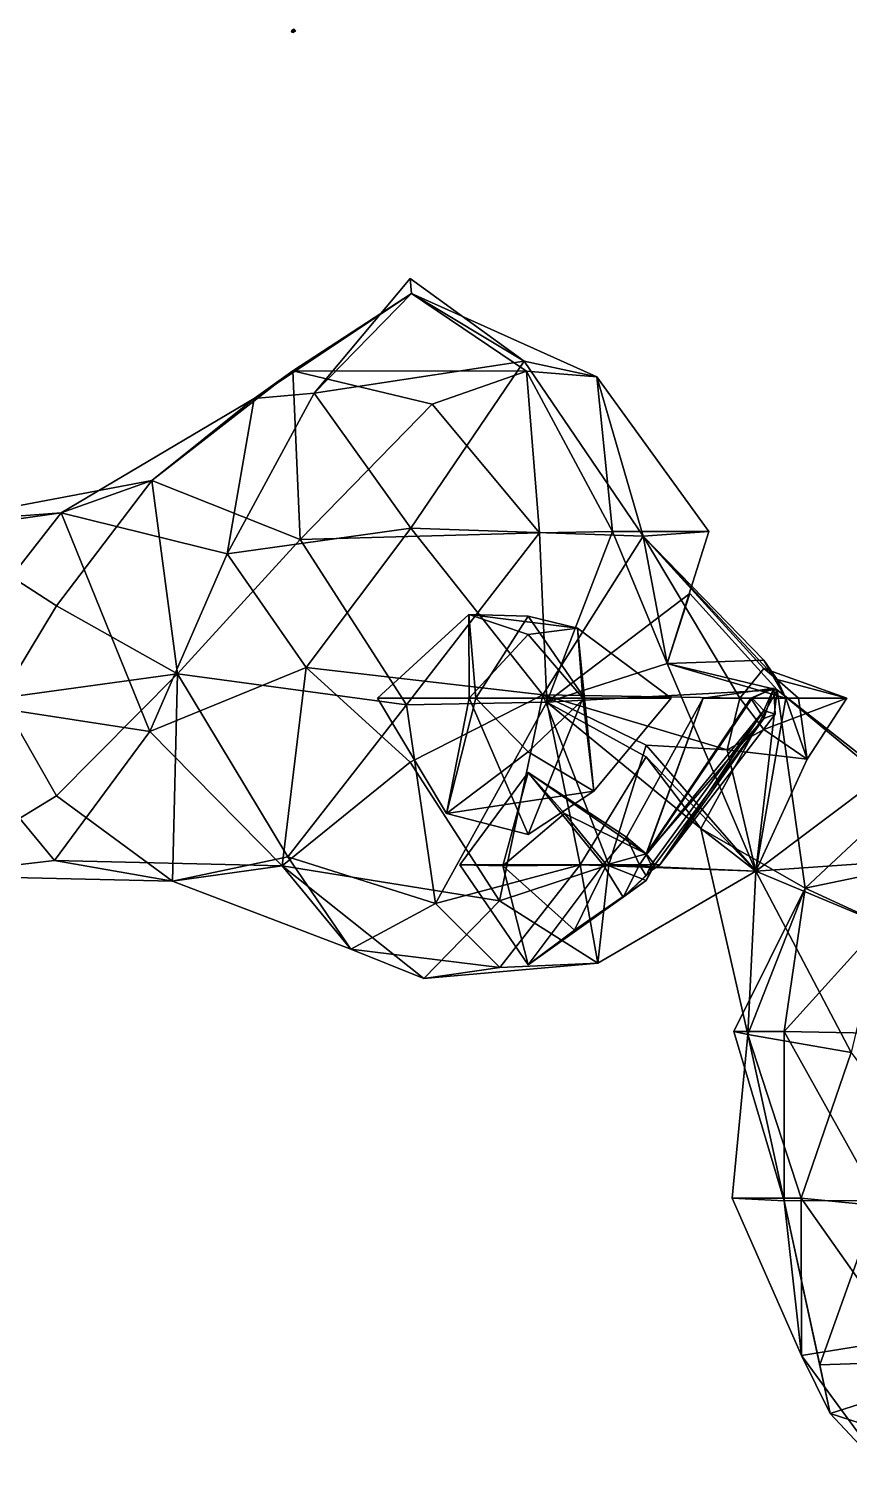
# Model space of a CAD drawing. Extents: x 290095 to 295679, y 4553756 to 4561441.
# Drawn here: x 293394.9 to 293482.5, y 4558502.4 to 4558657.7 of the extents above; entities that cross this region are included whole.
import ezdxf

# ---------------------------------------------------------------- set-up
doc = ezdxf.new("R2010")
doc.units = 0
doc.layers.add('Au_ppm_Pref_-_0_5', color=7, linetype='CONTINUOUS')

msp = doc.modelspace()

# ---------------------------------------------------------------- linework, layer by layer
at = {"layer": 'Au_ppm_Pref_-_0_5'}
for points in [[(293422.92, 4558657.47, 1882.77), (293422.95, 4558657.56, 1882.77), (293422.95, 4558657.47, 1882.79)], [(293422.95, 4558657.56, 1882.77), (293422.92, 4558657.47, 1882.77), (293422.96, 4558657.47, 1882.74)], [(293422.94, 4558657.37, 1882.77), (293422.92, 4558657.47, 1882.77), (293422.95, 4558657.47, 1882.79)], [(293422.92, 4558657.47, 1882.77), (293422.94, 4558657.37, 1882.77), (293422.96, 4558657.47, 1882.74)], [(293422.94, 4558657.37, 1882.77), (293422.95, 4558657.47, 1882.79), (293423.01, 4558657.38, 1882.8)], [(293422.94, 4558657.37, 1882.77), (293423.01, 4558657.36, 1882.73), (293422.96, 4558657.47, 1882.74)], [(293423.11, 4558657.33, 1882.77), (293422.94, 4558657.37, 1882.77), (293423.01, 4558657.38, 1882.8)], [(293422.94, 4558657.37, 1882.77), (293423.11, 4558657.33, 1882.77), (293423.01, 4558657.36, 1882.73)], [(293422.95, 4558657.56, 1882.77), (293423.18, 4558657.71, 1882.77), (293423.01, 4558657.53, 1882.79)], [(293423.18, 4558657.71, 1882.77), (293422.95, 4558657.56, 1882.77), (293423.01, 4558657.58, 1882.73)], [(293422.95, 4558657.56, 1882.77), (293422.96, 4558657.47, 1882.74), (293423.01, 4558657.58, 1882.73)], [(293422.95, 4558657.56, 1882.77), (293423.01, 4558657.53, 1882.79), (293422.95, 4558657.47, 1882.79)], [(293423.06, 4558657.47, 1882.79), (293422.95, 4558657.47, 1882.79), (293423.01, 4558657.53, 1882.79)], [(293423.01, 4558657.38, 1882.8), (293422.95, 4558657.47, 1882.79), (293423.06, 4558657.47, 1882.79)], [(293423.33, 4558657.47, 1882.62), (293423.01, 4558657.58, 1882.73), (293422.96, 4558657.47, 1882.74)], [(293423.33, 4558657.47, 1882.62), (293422.96, 4558657.47, 1882.74), (293423.01, 4558657.36, 1882.73)], [(293423.33, 4558657.47, 1882.62), (293423.18, 4558657.71, 1882.77), (293423.01, 4558657.58, 1882.73)], [(293423.18, 4558657.71, 1882.77), (293423.06, 4558657.47, 1882.79), (293423.01, 4558657.53, 1882.79)], [(293423.33, 4558657.47, 1882.62), (293423.01, 4558657.36, 1882.73), (293423.11, 4558657.33, 1882.77)], [(293423.11, 4558657.33, 1882.77), (293423.01, 4558657.38, 1882.8), (293423.06, 4558657.47, 1882.79)], [(293423.18, 4558657.71, 1882.77), (293423.23, 4558657.47, 1882.77), (293423.06, 4558657.47, 1882.79)], [(293423.23, 4558657.47, 1882.77), (293423.11, 4558657.33, 1882.77), (293423.06, 4558657.47, 1882.79)], [(293423.33, 4558657.47, 1882.62), (293423.11, 4558657.33, 1882.77), (293423.23, 4558657.47, 1882.77)], [(293423.33, 4558657.47, 1882.62), (293423.23, 4558657.47, 1882.77), (293423.18, 4558657.71, 1882.77)], [(293435.61, 4558631.05, 1868.02), (293447.78, 4558622.21, 1870.94), (293425.36, 4558618.8, 1870.01)], [(293435.75, 4558629.46, 1864.05), (293435.61, 4558631.05, 1868.02), (293425.36, 4558618.8, 1870.01)], [(293435.75, 4558629.46, 1864.05), (293447.78, 4558622.21, 1870.94), (293435.61, 4558631.05, 1868.02)], [(293423.07, 4558621.18, 1859.13), (293435.75, 4558629.46, 1864.05), (293418.93, 4558618.22, 1864.95)], [(293418.93, 4558618.22, 1864.95), (293435.75, 4558629.46, 1864.05), (293425.36, 4558618.8, 1870.01)], [(293448.04, 4558621.16, 1858.89), (293435.75, 4558629.46, 1864.05), (293423.07, 4558621.18, 1859.13)], [(293455.56, 4558620.55, 1864.95), (293447.78, 4558622.21, 1870.94), (293435.75, 4558629.46, 1864.05)], [(293455.56, 4558620.55, 1864.95), (293435.75, 4558629.46, 1864.05), (293448.04, 4558621.16, 1858.89)], [(293435.67, 4558604.36, 1873.28), (293425.36, 4558618.8, 1870.01), (293447.78, 4558622.21, 1870.94)], [(293447.78, 4558622.21, 1870.94), (293460.51, 4558603.5, 1870.92), (293435.67, 4558604.36, 1873.28)], [(293460.51, 4558603.5, 1870.92), (293447.78, 4558622.21, 1870.94), (293455.56, 4558620.55, 1864.95)], [(293423.07, 4558621.18, 1859.13), (293418.93, 4558618.22, 1864.95), (293408, 4558609.46, 1858.53)], [(293423.86, 4558603.14, 1853.12), (293423.07, 4558621.18, 1859.13), (293408, 4558609.46, 1858.53)], [(293423.07, 4558621.18, 1859.13), (293423.86, 4558603.14, 1853.12), (293437.95, 4558617.62, 1853.37)], [(293448.04, 4558621.16, 1858.89), (293423.07, 4558621.18, 1859.13), (293437.95, 4558617.62, 1853.37)], [(293437.95, 4558617.62, 1853.37), (293449.44, 4558603.85, 1852.88), (293448.04, 4558621.16, 1858.89)], [(293455.56, 4558620.55, 1864.95), (293448.04, 4558621.16, 1858.89), (293457.24, 4558604.01, 1859.31)], [(293449.44, 4558603.85, 1852.88), (293457.24, 4558604.01, 1859.31), (293448.04, 4558621.16, 1858.89)], [(293467.52, 4558604.01, 1864.95), (293460.51, 4558603.5, 1870.92), (293455.56, 4558620.55, 1864.95)], [(293467.52, 4558604.01, 1864.95), (293455.56, 4558620.55, 1864.95), (293457.24, 4558604.01, 1859.31)], [(293416.03, 4558601.61, 1869.4), (293425.36, 4558618.8, 1870.01), (293435.67, 4558604.36, 1873.28)], [(293416.03, 4558601.61, 1869.4), (293418.93, 4558618.22, 1864.95), (293425.36, 4558618.8, 1870.01)], [(293416.03, 4558601.61, 1869.4), (293398.32, 4558606.02, 1865.53), (293418.93, 4558618.22, 1864.95)], [(293398.32, 4558606.02, 1865.53), (293408, 4558609.46, 1858.53), (293418.93, 4558618.22, 1864.95)], [(293437.95, 4558617.62, 1853.37), (293423.86, 4558603.14, 1853.12), (293449.44, 4558603.85, 1852.88)], [(293397.81, 4558596.06, 1855.72), (293408, 4558609.46, 1858.53), (293384.06, 4558604.94, 1859)], [(293398.32, 4558606.02, 1865.53), (293384.06, 4558604.94, 1859), (293408, 4558609.46, 1858.53)], [(293408, 4558609.46, 1858.53), (293397.81, 4558596.06, 1855.72), (293410.75, 4558588.78, 1855.11)], [(293423.86, 4558603.14, 1853.12), (293408, 4558609.46, 1858.53), (293410.75, 4558588.78, 1855.11)], [(293384.18, 4558604.01, 1864.95), (293398.32, 4558606.02, 1865.53), (293383.03, 4558586.43, 1865.36)], [(293398.32, 4558606.02, 1865.53), (293407.79, 4558582.62, 1867.38), (293383.03, 4558586.43, 1865.36)], [(293398.32, 4558606.02, 1865.53), (293384.18, 4558604.01, 1864.95), (293384.06, 4558604.94, 1859)], [(293407.79, 4558582.62, 1867.38), (293398.32, 4558606.02, 1865.53), (293416.03, 4558601.61, 1869.4)], [(293391.86, 4558586.2, 1856.2), (293397.81, 4558596.06, 1855.72), (293384.06, 4558604.94, 1859)], [(293424.49, 4558589.47, 1869.36), (293416.03, 4558601.61, 1869.4), (293435.67, 4558604.36, 1873.28)], [(293435.67, 4558604.36, 1873.28), (293449.79, 4558586.55, 1870.23), (293424.49, 4558589.47, 1869.36)], [(293435.67, 4558604.36, 1873.28), (293460.51, 4558603.5, 1870.92), (293449.79, 4558586.55, 1870.23)], [(293410.75, 4558588.78, 1855.11), (293435.22, 4558585.5, 1852.88), (293423.86, 4558603.14, 1853.12)], [(293435.22, 4558585.5, 1852.88), (293449.44, 4558603.85, 1852.88), (293423.86, 4558603.14, 1853.12)], [(293435.22, 4558585.5, 1852.88), (293450.2, 4558585.76, 1858.63), (293449.44, 4558603.85, 1852.88)], [(293450.2, 4558585.76, 1858.63), (293457.24, 4558604.01, 1859.31), (293449.44, 4558603.85, 1852.88)], [(293470.82, 4558586.2, 1872.11), (293449.79, 4558586.55, 1870.23), (293460.51, 4558603.5, 1870.92)], [(293457.24, 4558604.01, 1859.31), (293450.2, 4558585.76, 1858.63), (293463.07, 4558589.89, 1864.12)], [(293467.52, 4558604.01, 1864.95), (293457.24, 4558604.01, 1859.31), (293463.07, 4558589.89, 1864.12)], [(293463.07, 4558589.89, 1864.12), (293460.51, 4558603.5, 1870.92), (293467.52, 4558604.01, 1864.95)], [(293470.82, 4558586.2, 1872.11), (293460.51, 4558603.5, 1870.92), (293473.41, 4558589.35, 1871.94)], [(293463.07, 4558589.89, 1864.12), (293473.41, 4558590.27, 1869.53), (293460.51, 4558603.5, 1870.92)], [(293473.41, 4558590.27, 1869.53), (293474.81, 4558588.18, 1870.89), (293460.51, 4558603.5, 1870.92)], [(293473.41, 4558589.35, 1871.94), (293460.51, 4558603.5, 1870.92), (293474.81, 4558588.18, 1870.89)], [(293424.49, 4558589.47, 1869.36), (293407.79, 4558582.62, 1867.38), (293416.03, 4558601.61, 1869.4)], [(293474.81, 4558587.1, 1858.67), (293465.51, 4558597.37, 1859.01), (293450.2, 4558585.76, 1858.63)], [(293463.07, 4558589.89, 1864.12), (293450.2, 4558585.76, 1858.63), (293465.51, 4558597.37, 1859.01)], [(293474.81, 4558587.1, 1858.67), (293463.07, 4558589.89, 1864.12), (293465.51, 4558597.37, 1859.01)], [(293397.81, 4558596.06, 1855.72), (293391.86, 4558586.2, 1856.2), (293410.75, 4558588.78, 1855.11)], [(293432.1, 4558586.2, 1882.77), (293441.89, 4558595.14, 1882.77), (293441.9, 4558586.2, 1885.74)], [(293441.89, 4558595.14, 1882.77), (293432.1, 4558586.2, 1882.77), (293442.61, 4558586.2, 1880.12)], [(293441.89, 4558595.14, 1882.77), (293448.21, 4558592.99, 1885.03), (293441.9, 4558586.2, 1885.74)], [(293441.89, 4558595.14, 1882.77), (293453.49, 4558593.67, 1882.77), (293448.21, 4558592.99, 1885.03)], [(293441.89, 4558595.14, 1882.77), (293442.61, 4558586.2, 1880.12), (293448.21, 4558594.96, 1879.85)], [(293453.49, 4558593.67, 1882.77), (293441.89, 4558595.14, 1882.77), (293448.21, 4558594.96, 1879.85)], [(293454.23, 4558586.2, 1879.93), (293448.21, 4558594.96, 1879.85), (293442.61, 4558586.2, 1880.12)], [(293454.23, 4558586.2, 1879.93), (293453.49, 4558593.67, 1882.77), (293448.21, 4558594.96, 1879.85)], [(293453.49, 4558593.67, 1882.77), (293454.05, 4558586.2, 1885.52), (293448.21, 4558592.99, 1885.03)], [(293454.23, 4558586.2, 1879.93), (293463.48, 4558586.2, 1882.77), (293453.49, 4558593.67, 1882.77)], [(293453.49, 4558593.67, 1882.77), (293463.48, 4558586.2, 1882.77), (293454.05, 4558586.2, 1885.52)], [(293454.05, 4558586.2, 1885.52), (293441.9, 4558586.2, 1885.74), (293448.21, 4558592.99, 1885.03)], [(293424.49, 4558589.47, 1869.36), (293421.91, 4558568.28, 1864.97), (293407.79, 4558582.62, 1867.38)], [(293424.49, 4558589.47, 1869.36), (293435.61, 4558579.35, 1867.23), (293421.91, 4558568.28, 1864.97)], [(293449.79, 4558586.55, 1870.23), (293435.61, 4558579.35, 1867.23), (293424.49, 4558589.47, 1869.36)], [(293473.41, 4558590.27, 1869.53), (293463.07, 4558589.89, 1864.12), (293475.74, 4558586.2, 1869.79)], [(293475.74, 4558586.2, 1869.79), (293463.07, 4558589.89, 1864.12), (293472.56, 4558567.71, 1865.44)], [(293463.07, 4558589.89, 1864.12), (293474.81, 4558587.1, 1858.67), (293472.56, 4558567.71, 1865.44)], [(293470.82, 4558586.2, 1872.11), (293473.41, 4558589.35, 1871.94), (293482.27, 4558586.2, 1875.06)], [(293473.41, 4558590.27, 1869.53), (293475.74, 4558586.2, 1869.79), (293474.81, 4558588.18, 1870.89)], [(293474.81, 4558588.18, 1870.89), (293482.27, 4558586.2, 1875.06), (293473.41, 4558589.35, 1871.94)], [(293410.75, 4558588.78, 1855.11), (293391.86, 4558586.2, 1856.2), (293397.81, 4558575.77, 1855.53)], [(293410.75, 4558588.78, 1855.11), (293397.81, 4558575.77, 1855.53), (293410.2, 4558566.64, 1858.29)], [(293410.75, 4558588.78, 1855.11), (293410.2, 4558566.64, 1858.29), (293422.54, 4558569.22, 1854.43)], [(293422.54, 4558569.22, 1854.43), (293435.22, 4558585.5, 1852.88), (293410.75, 4558588.78, 1855.11)], [(293466.9, 4558586.2, 1906.52), (293474.47, 4558587.28, 1906.5), (293472.01, 4558586.2, 1907.18)], [(293474.47, 4558587.28, 1906.5), (293466.9, 4558586.2, 1906.52), (293472.14, 4558586.2, 1905.92)], [(293473.41, 4558584.02, 1907.25), (293472.01, 4558586.2, 1907.18), (293474.47, 4558587.28, 1906.5)], [(293474.47, 4558587.28, 1906.5), (293472.14, 4558586.2, 1905.92), (293473.41, 4558584.89, 1906.09)], [(293474.63, 4558584.47, 1906.52), (293473.41, 4558584.02, 1907.25), (293474.47, 4558587.28, 1906.5)], [(293474.63, 4558584.47, 1906.52), (293474.47, 4558587.28, 1906.5), (293473.41, 4558584.89, 1906.09)], [(293474.81, 4558588.18, 1870.89), (293477.09, 4558586.2, 1870.89), (293482.27, 4558586.2, 1875.06)], [(293477.09, 4558586.2, 1870.89), (293474.81, 4558588.18, 1870.89), (293475.74, 4558586.2, 1869.79)], [(293397.6, 4558568.85, 1864.75), (293383.03, 4558586.43, 1865.36), (293407.79, 4558582.62, 1867.38)], [(293383.85, 4558567.25, 1858.87), (293383.03, 4558586.43, 1865.36), (293397.6, 4558568.85, 1864.75)], [(293397.81, 4558575.77, 1855.53), (293391.86, 4558586.2, 1856.2), (293383.85, 4558567.25, 1858.87)], [(293439.5, 4558573.87, 1882.77), (293432.1, 4558586.2, 1882.77), (293441.9, 4558586.2, 1885.74)], [(293432.1, 4558586.2, 1882.77), (293439.5, 4558573.87, 1882.77), (293442.61, 4558586.2, 1880.12)], [(293438.31, 4558564.24, 1856.36), (293450.2, 4558585.76, 1858.63), (293435.22, 4558585.5, 1852.88)], [(293449.79, 4558586.55, 1870.23), (293445.16, 4558564.53, 1867.67), (293435.61, 4558579.35, 1867.23)], [(293438.31, 4558564.24, 1856.36), (293453.78, 4558568.38, 1859.75), (293450.2, 4558585.76, 1858.63)], [(293439.5, 4558573.87, 1882.77), (293441.9, 4558586.2, 1885.74), (293448.21, 4558571.64, 1887.62)], [(293439.5, 4558573.87, 1882.77), (293448.21, 4558580.47, 1880.86), (293442.61, 4558586.2, 1880.12)], [(293448.21, 4558571.64, 1887.62), (293441.9, 4558586.2, 1885.74), (293454.05, 4558586.2, 1885.52)], [(293454.23, 4558586.2, 1879.93), (293442.61, 4558586.2, 1880.12), (293448.21, 4558580.47, 1880.86)], [(293456.85, 4558568.38, 1869.02), (293445.16, 4558564.53, 1867.67), (293449.79, 4558586.55, 1870.23)], [(293454.23, 4558586.2, 1879.93), (293448.21, 4558580.47, 1880.86), (293455.23, 4558576.27, 1882.77)], [(293455.23, 4558576.27, 1882.77), (293448.21, 4558571.64, 1887.62), (293454.05, 4558586.2, 1885.52)], [(293470.82, 4558586.2, 1872.11), (293469.5, 4558580.67, 1870.89), (293449.79, 4558586.55, 1870.23)], [(293460.81, 4558581.16, 1866.63), (293456.85, 4558568.38, 1869.02), (293449.79, 4558586.55, 1870.23)], [(293449.79, 4558586.55, 1870.23), (293469.5, 4558580.67, 1870.89), (293460.81, 4558581.16, 1866.63)], [(293474.81, 4558587.1, 1858.67), (293450.2, 4558585.76, 1858.63), (293466.66, 4558572.28, 1859.01)], [(293453.78, 4558568.38, 1859.75), (293460.81, 4558579.92, 1862.86), (293450.2, 4558585.76, 1858.63)], [(293460.81, 4558579.92, 1862.86), (293466.66, 4558572.28, 1859.01), (293450.2, 4558585.76, 1858.63)], [(293463.48, 4558586.2, 1882.77), (293455.23, 4558576.27, 1882.77), (293454.05, 4558586.2, 1885.52)], [(293454.23, 4558586.2, 1879.93), (293455.23, 4558576.27, 1882.77), (293463.48, 4558586.2, 1882.77)], [(293466.9, 4558586.2, 1906.52), (293460.81, 4558569.57, 1906.92), (293458.71, 4558571.34, 1906.52)], [(293466.9, 4558586.2, 1906.52), (293458.71, 4558571.34, 1906.52), (293460.81, 4558569.46, 1906.16)], [(293466.9, 4558586.2, 1906.52), (293472.01, 4558586.2, 1907.18), (293460.81, 4558569.57, 1906.92)], [(293473.41, 4558584.02, 1907.25), (293460.81, 4558569.57, 1906.92), (293472.01, 4558586.2, 1907.18)], [(293466.9, 4558586.2, 1906.52), (293460.81, 4558569.46, 1906.16), (293472.14, 4558586.2, 1905.92)], [(293473.41, 4558584.89, 1906.09), (293472.14, 4558586.2, 1905.92), (293460.81, 4558569.46, 1906.16)], [(293466.66, 4558572.28, 1859.01), (293477.81, 4558565.9, 1854.32), (293474.81, 4558587.1, 1858.67)], [(293470.82, 4558586.2, 1872.11), (293473.41, 4558582.86, 1872), (293469.5, 4558580.67, 1870.89)], [(293470.82, 4558586.2, 1872.11), (293482.27, 4558586.2, 1875.06), (293473.41, 4558582.86, 1872)], [(293472.56, 4558567.71, 1865.44), (293474.81, 4558587.1, 1858.67), (293486.01, 4558577.81, 1862.15)], [(293478.03, 4558579.66, 1870.89), (293475.74, 4558586.2, 1869.79), (293472.56, 4558567.71, 1865.44)], [(293478.03, 4558579.66, 1870.89), (293473.41, 4558582.86, 1872), (293482.27, 4558586.2, 1875.06)], [(293486.01, 4558577.81, 1862.15), (293474.81, 4558587.1, 1858.67), (293488.79, 4558576.14, 1857.73)], [(293477.81, 4558565.9, 1854.32), (293488.79, 4558576.14, 1857.73), (293474.81, 4558587.1, 1858.67)], [(293478.03, 4558579.66, 1870.89), (293477.09, 4558586.2, 1870.89), (293475.74, 4558586.2, 1869.79)], [(293477.09, 4558586.2, 1870.89), (293478.03, 4558579.66, 1870.89), (293482.27, 4558586.2, 1875.06)], [(293422.54, 4558569.22, 1854.43), (293438.31, 4558564.24, 1856.36), (293435.22, 4558585.5, 1852.88)], [(293473.41, 4558584.89, 1906.09), (293460.81, 4558569.46, 1906.16), (293461.36, 4558568.38, 1906.26)], [(293473.41, 4558584.89, 1906.09), (293461.36, 4558568.38, 1906.26), (293462.27, 4558568.38, 1906.52)], [(293473.41, 4558584.89, 1906.09), (293462.27, 4558568.38, 1906.52), (293474.63, 4558584.47, 1906.52)], [(293473.41, 4558584.02, 1907.25), (293474.63, 4558584.47, 1906.52), (293462.27, 4558568.38, 1906.52)], [(293397.6, 4558568.85, 1864.75), (293407.79, 4558582.62, 1867.38), (293421.91, 4558568.28, 1864.97)], [(293473.41, 4558584.02, 1907.25), (293461.74, 4558568.38, 1906.96), (293460.81, 4558569.57, 1906.92)], [(293473.41, 4558584.02, 1907.25), (293462.27, 4558568.38, 1906.52), (293461.74, 4558568.38, 1906.96)], [(293478.03, 4558579.66, 1870.89), (293469.5, 4558580.67, 1870.89), (293473.41, 4558582.86, 1872)], [(293456.85, 4558568.38, 1869.02), (293460.81, 4558581.16, 1866.63), (293472.56, 4558567.71, 1865.44)], [(293469.5, 4558580.67, 1870.89), (293472.56, 4558567.71, 1865.44), (293460.81, 4558581.16, 1866.63)], [(293439.5, 4558573.87, 1882.77), (293455.23, 4558576.27, 1882.77), (293448.21, 4558580.47, 1880.86)], [(293453.78, 4558568.38, 1859.75), (293472.56, 4558567.71, 1865.44), (293460.81, 4558579.92, 1862.86)], [(293460.81, 4558579.92, 1862.86), (293472.56, 4558567.71, 1865.44), (293466.66, 4558572.28, 1859.01)], [(293469.5, 4558580.67, 1870.89), (293478.03, 4558579.66, 1870.89), (293472.56, 4558567.71, 1865.44)], [(293445.16, 4558564.53, 1867.67), (293421.91, 4558568.28, 1864.97), (293435.61, 4558579.35, 1867.23)], [(293445.52, 4558568.26, 1913.2), (293440.91, 4558568.38, 1909.02), (293448.21, 4558578.24, 1909.17)], [(293448.21, 4558578.24, 1909.17), (293440.91, 4558568.38, 1909.02), (293456.23, 4558568.38, 1906.52)], [(293452.1, 4558573.87, 1912.46), (293445.52, 4558568.26, 1913.2), (293448.21, 4558578.24, 1909.17)], [(293448.21, 4558578.24, 1909.17), (293458.71, 4558571.34, 1906.52), (293460.81, 4558569.57, 1906.92)], [(293448.21, 4558578.24, 1909.17), (293460.81, 4558569.57, 1906.92), (293452.1, 4558573.87, 1912.46)], [(293448.21, 4558578.24, 1909.17), (293456.23, 4558568.38, 1906.52), (293458.71, 4558571.34, 1906.52)], [(293472.56, 4558567.71, 1865.44), (293486.01, 4558577.81, 1862.15), (293499.1, 4558569.56, 1865.55)], [(293397.81, 4558575.77, 1855.53), (293383.85, 4558567.25, 1858.87), (293410.2, 4558566.64, 1858.29)], [(293455.23, 4558576.27, 1882.77), (293439.5, 4558573.87, 1882.77), (293448.21, 4558571.64, 1887.62)], [(293488.79, 4558576.14, 1857.73), (293477.81, 4558565.9, 1854.32), (293498.24, 4558570.12, 1852.75)], [(293452.1, 4558573.87, 1912.46), (293456.57, 4558568.38, 1912.46), (293445.52, 4558568.26, 1913.2)], [(293456.57, 4558568.38, 1912.46), (293452.1, 4558573.87, 1912.46), (293460.81, 4558569.57, 1906.92)], [(293472.56, 4558567.71, 1865.44), (293471.7, 4558550.24, 1858.71), (293466.66, 4558572.28, 1859.01)], [(293466.66, 4558572.28, 1859.01), (293471.7, 4558550.24, 1858.71), (293477.81, 4558565.9, 1854.32)], [(293460.11, 4558568.38, 1906.19), (293458.71, 4558571.34, 1906.52), (293456.23, 4558568.38, 1906.52)], [(293460.11, 4558568.38, 1906.19), (293460.81, 4558569.46, 1906.16), (293458.71, 4558571.34, 1906.52)], [(293410.2, 4558566.64, 1858.29), (293383.85, 4558567.25, 1858.87), (293397.6, 4558568.85, 1864.75)], [(293397.6, 4558568.85, 1864.75), (293421.91, 4558568.28, 1864.97), (293410.2, 4558566.64, 1858.29)], [(293410.2, 4558566.64, 1858.29), (293429.25, 4558559.38, 1859.01), (293422.54, 4558569.22, 1854.43)], [(293429.25, 4558559.38, 1859.01), (293438.31, 4558564.24, 1856.36), (293422.54, 4558569.22, 1854.43)], [(293456.57, 4558568.38, 1912.46), (293460.81, 4558569.57, 1906.92), (293461.74, 4558568.38, 1906.96)], [(293460.11, 4558568.38, 1906.19), (293461.36, 4558568.38, 1906.26), (293460.81, 4558569.46, 1906.16)], [(293472.56, 4558567.71, 1865.44), (293499.1, 4558569.56, 1865.55), (293486.01, 4558562.07, 1868.78)], [(293477.81, 4558565.9, 1854.32), (293486.01, 4558562.1, 1849.22), (293498.24, 4558570.12, 1852.75)], [(293421.91, 4558568.28, 1864.97), (293429.25, 4558559.38, 1859.01), (293410.2, 4558566.64, 1858.29)], [(293445.16, 4558564.53, 1867.67), (293437.06, 4558556.23, 1863.74), (293421.91, 4558568.28, 1864.97)], [(293429.25, 4558559.38, 1859.01), (293421.91, 4558568.28, 1864.97), (293437.06, 4558556.23, 1863.74)], [(293445.17, 4558557.42, 1859.86), (293453.78, 4558568.38, 1859.75), (293438.31, 4558564.24, 1856.36)], [(293445.52, 4558568.26, 1913.2), (293448.21, 4558557.7, 1908.9), (293440.91, 4558568.38, 1909.02)], [(293448.21, 4558557.7, 1908.9), (293456.23, 4558568.38, 1906.52), (293440.91, 4558568.38, 1909.02)], [(293455.65, 4558557.86, 1864.95), (293445.16, 4558564.53, 1867.67), (293456.85, 4558568.38, 1869.02)], [(293455.65, 4558557.86, 1864.95), (293453.78, 4558568.38, 1859.75), (293445.17, 4558557.42, 1859.86)], [(293456.57, 4558568.38, 1912.46), (293453.15, 4558561.4, 1912.46), (293445.52, 4558568.26, 1913.2)], [(293445.52, 4558568.26, 1913.2), (293453.15, 4558561.4, 1912.46), (293448.21, 4558557.7, 1908.9)], [(293448.21, 4558557.7, 1908.9), (293458.37, 4558564.92, 1906.52), (293456.23, 4558568.38, 1906.52)], [(293456.57, 4558568.38, 1912.46), (293460.81, 4558566.71, 1907.08), (293453.15, 4558561.4, 1912.46)], [(293453.78, 4558568.38, 1859.75), (293455.65, 4558557.86, 1864.95), (293472.56, 4558567.71, 1865.44)], [(293455.65, 4558557.86, 1864.95), (293456.85, 4558568.38, 1869.02), (293472.56, 4558567.71, 1865.44)], [(293460.11, 4558568.38, 1906.19), (293456.23, 4558568.38, 1906.52), (293458.37, 4558564.92, 1906.52)], [(293456.57, 4558568.38, 1912.46), (293461.74, 4558568.38, 1906.96), (293460.81, 4558566.71, 1907.08)], [(293460.11, 4558568.38, 1906.19), (293458.37, 4558564.92, 1906.52), (293460.81, 4558567.19, 1906.13)], [(293461.3, 4558567.69, 1906.52), (293458.37, 4558564.92, 1906.52), (293460.81, 4558566.71, 1907.08)], [(293458.37, 4558564.92, 1906.52), (293461.3, 4558567.69, 1906.52), (293460.81, 4558567.19, 1906.13)], [(293460.11, 4558568.38, 1906.19), (293460.81, 4558567.19, 1906.13), (293461.36, 4558568.38, 1906.26)], [(293461.3, 4558567.69, 1906.52), (293460.81, 4558566.71, 1907.08), (293461.74, 4558568.38, 1906.96)], [(293461.3, 4558567.69, 1906.52), (293461.36, 4558568.38, 1906.26), (293460.81, 4558567.19, 1906.13)], [(293462.27, 4558568.38, 1906.52), (293461.3, 4558567.69, 1906.52), (293461.74, 4558568.38, 1906.96)], [(293461.3, 4558567.69, 1906.52), (293462.27, 4558568.38, 1906.52), (293461.36, 4558568.38, 1906.26)], [(293482.72, 4558548.31, 1866.19), (293471.7, 4558550.24, 1858.71), (293472.56, 4558567.71, 1865.44)], [(293482.72, 4558548.31, 1866.19), (293472.56, 4558567.71, 1865.44), (293486.01, 4558562.07, 1868.78)], [(293448.21, 4558557.7, 1908.9), (293453.15, 4558561.4, 1912.46), (293460.81, 4558566.71, 1907.08)], [(293448.21, 4558557.7, 1908.9), (293460.81, 4558566.71, 1907.08), (293458.37, 4558564.92, 1906.52)], [(293477.81, 4558565.9, 1854.32), (293471.7, 4558550.24, 1858.71), (293470.21, 4558550.56, 1853.07)], [(293470.21, 4558550.56, 1853.07), (293475.58, 4558550.56, 1848.15), (293477.81, 4558565.9, 1854.32)], [(293477.81, 4558565.9, 1854.32), (293475.58, 4558550.56, 1848.15), (293486.01, 4558562.1, 1849.22)], [(293429.25, 4558559.38, 1859.01), (293445.17, 4558557.42, 1859.86), (293438.31, 4558564.24, 1856.36)], [(293455.65, 4558557.86, 1864.95), (293437.06, 4558556.23, 1863.74), (293445.16, 4558564.53, 1867.67)], [(293486.01, 4558562.1, 1849.22), (293475.58, 4558550.56, 1848.15), (293497.82, 4558550.15, 1847.49)], [(293437.06, 4558556.23, 1863.74), (293445.17, 4558557.42, 1859.86), (293429.25, 4558559.38, 1859.01)], [(293437.06, 4558556.23, 1863.74), (293455.65, 4558557.86, 1864.95), (293445.17, 4558557.42, 1859.86)], [(293477.38, 4558532.74, 1863.08), (293470, 4558532.74, 1859.01), (293471.7, 4558550.24, 1858.71)], [(293470, 4558532.74, 1859.01), (293475.58, 4558532.48, 1852.59), (293471.7, 4558550.24, 1858.71)], [(293470.21, 4558550.56, 1853.07), (293471.7, 4558550.24, 1858.71), (293475.58, 4558532.48, 1852.59)], [(293470.21, 4558550.56, 1853.07), (293475.58, 4558532.48, 1852.59), (293475.58, 4558550.56, 1848.15)], [(293477.38, 4558532.74, 1863.08), (293471.7, 4558550.24, 1858.71), (293482.72, 4558548.31, 1866.19)], [(293485.64, 4558532.51, 1846.82), (293475.58, 4558550.56, 1848.15), (293475.58, 4558532.48, 1852.59)], [(293497.82, 4558550.15, 1847.49), (293475.58, 4558550.56, 1848.15), (293485.64, 4558532.51, 1846.82)], [(293477.38, 4558532.74, 1863.08), (293482.72, 4558548.31, 1866.19), (293495.53, 4558530.97, 1866.82)], [(293477.44, 4558515.96, 1858.27), (293470, 4558532.74, 1859.01), (293477.38, 4558532.74, 1863.08)], [(293470, 4558532.74, 1859.01), (293477.44, 4558515.96, 1858.27), (293475.58, 4558532.48, 1852.59)], [(293475.58, 4558532.48, 1852.59), (293479.37, 4558514.93, 1849.94), (293485.64, 4558532.51, 1846.82)], [(293475.58, 4558532.48, 1852.59), (293477.44, 4558515.96, 1858.27), (293480.49, 4558509.73, 1852.24)], [(293475.58, 4558532.48, 1852.59), (293480.49, 4558509.73, 1852.24), (293479.37, 4558514.93, 1849.94)], [(293477.44, 4558515.96, 1858.27), (293477.38, 4558532.74, 1863.08), (293488.05, 4558517.64, 1864.27)], [(293488.05, 4558517.64, 1864.27), (293477.38, 4558532.74, 1863.08), (293495.53, 4558530.97, 1866.82)], [(293498.84, 4558515.6, 1848.97), (293485.64, 4558532.51, 1846.82), (293479.37, 4558514.93, 1849.94)], [(293488.05, 4558517.64, 1864.27), (293487.34, 4558502.43, 1857.86), (293477.44, 4558515.96, 1858.27)], [(293480.49, 4558509.73, 1852.24), (293477.44, 4558515.96, 1858.27), (293487.34, 4558502.43, 1857.86)], [(293498.84, 4558515.6, 1848.97), (293479.37, 4558514.93, 1849.94), (293480.49, 4558509.73, 1852.24)], [(293498.84, 4558503.83, 1853.54), (293498.84, 4558515.6, 1848.97), (293480.49, 4558509.73, 1852.24)], [(293498.84, 4558503.83, 1853.54), (293480.49, 4558509.73, 1852.24), (293487.34, 4558502.43, 1857.86)]]:
    msp.add_3dface(points, dxfattribs=at)

doc.saveas('drawing.dxf')
